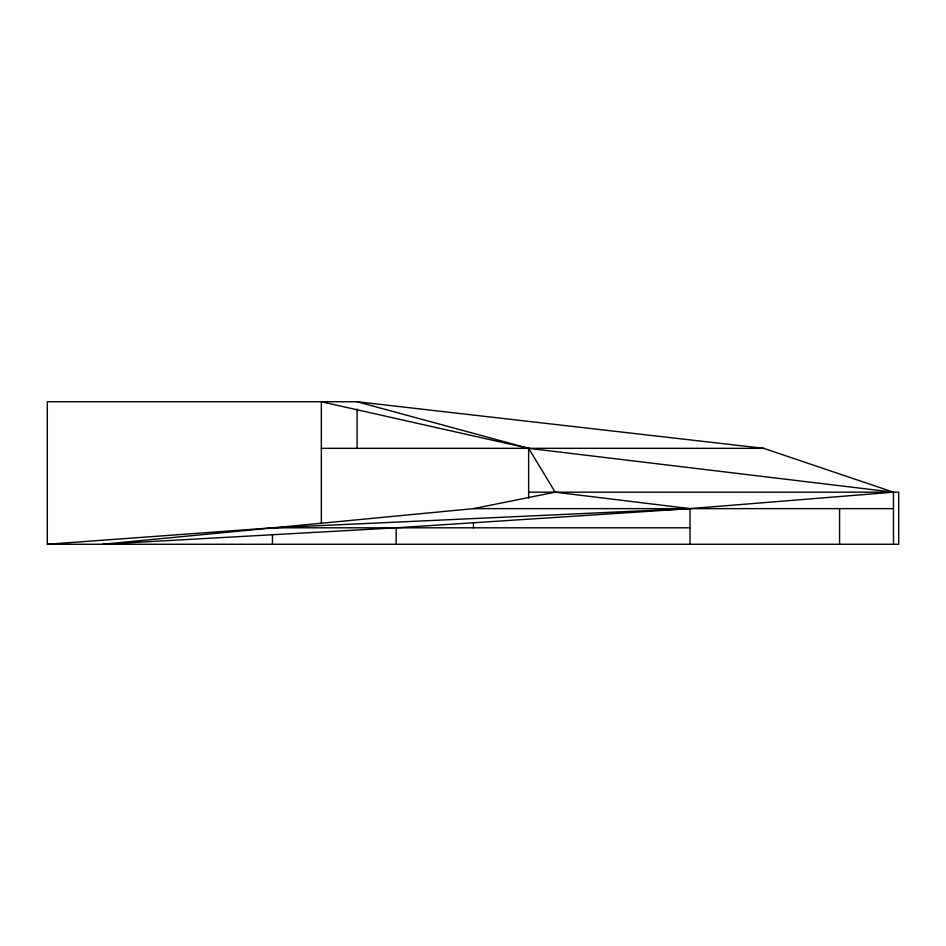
<?xml version="1.0" encoding="UTF-8"?>
<svg xmlns="http://www.w3.org/2000/svg" width="946" height="946" viewBox="0 0 946 946"><rect width="100%" height="100%" fill="white"/><g stroke="black" fill="none" stroke-linecap="round" stroke-linejoin="round"><path stroke-width="1.42" d="M690.001 544.257L690.001 508.629L396.185 527.809L102.511 544.257L473.473 508.629L555.172 492.18L690.001 508.629L893.473 492.18L893.473 544.257M321.344 523.599L321.344 401.743L528.625 448.333L893.473 492.18L763.706 448.333L357.103 401.743L47.3 401.743L47.3 544.257L272.46 527.809L690.001 508.629M321.344 448.333L763.706 448.333M528.625 492.18L898.7 492.18L898.7 544.257L47.3 544.257M473.473 508.629L893.473 508.629M272.46 527.809L690.001 527.809M357.103 401.743L528.625 448.333L555.172 492.18M839.575 508.629L839.575 544.257M528.625 448.333L528.625 497.974M473.473 523.386L473.473 527.809M396.185 527.809L396.185 544.257M357.103 409.027L357.103 448.333M272.46 534.656L272.46 544.257"/></g></svg>
